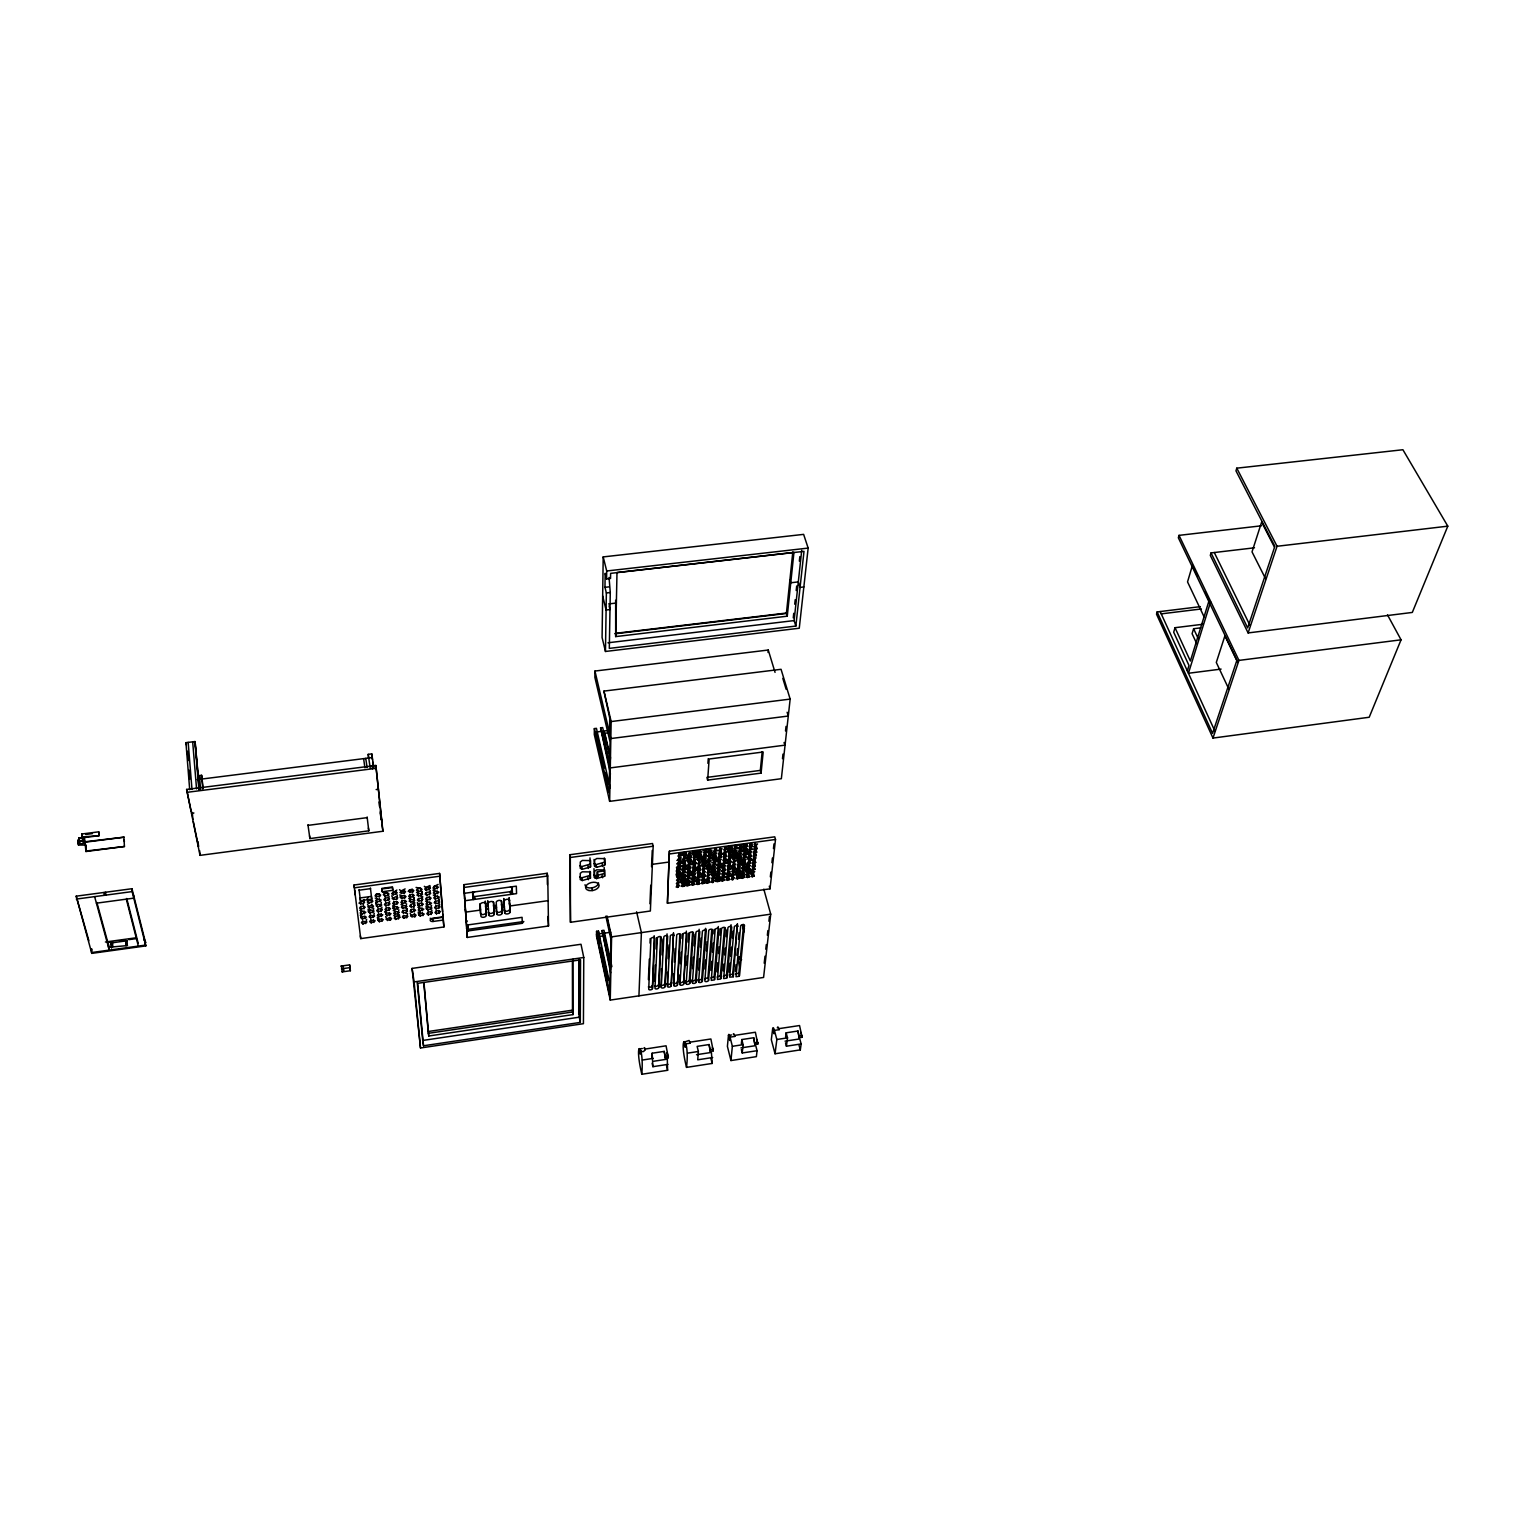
<?xml version="1.0" encoding="UTF-8"?>
<svg xmlns="http://www.w3.org/2000/svg" width="1524" height="1524" viewBox="0 0 1524 1524"><rect width="100%" height="100%" fill="white"/><g stroke="black" fill="none" stroke-linecap="round" stroke-linejoin="round"><path stroke-width="1.5" d="M578.72 1014.584L578.853 958.863M422.986 1042.226L423.52 1045.769L580.301 1022.414L579.253 1017.194L579.406 959.187M580.301 1022.414L580.53 959.853L417.633 983.323L423.52 1045.769M583.768 957.491L583.425 1023.69L420.491 1047.998L412.09 968.407L581.006 944.27L583.768 957.491L414.109 981.913L420.491 1047.998M590.417 878.186L590.474 871.938L582.301 871.804L580.244 873.347L580.225 879.577L582.263 880.548L590.417 878.186L589.864 871.309M590.512 866.908L590.569 860.603L582.339 860.45L580.282 861.993L580.263 868.318L582.301 869.29L590.512 866.908L589.978 857.879M610.191 787.889L596.436 728.339L594.36 728.605L594.303 734.53L609.657 801.357L781.355 778.707L790.156 699.097L781.05 669.303L603.942 691.096L609.752 718.185L609.486 732.739L604.799 733.215L604.628 743.788L610.343 768.287M775.049 672.37L768.267 650.024L594.951 671.055L594.874 677.361L610.076 742.017L609.143 792.747L594.36 728.605M594.474 877.614L594.551 871.385L596.608 869.842L604.742 869.975L604.647 876.224L596.494 878.586L594.474 877.614L593.96 868.68M594.608 866.356L594.665 860.031L596.741 858.488L604.933 858.641L604.818 864.965L596.627 867.327L594.608 866.356L594.055 859.441M610.21 985.685L598.418 931.088L596.57 931.335L596.494 936.079L610.248 1000.087L763.581 977.456L770.725 914.171L763.81 889.159M597.256 876.967L597.313 871.88L604.037 870.947M610.438 774.154L600.57 727.824L602.647 727.558L605.847 741.293M603.199 556.908L602.094 637.527L605.466 651.472L799.262 628.231L808.158 548.088L803.624 534.372L603.199 556.908L606.704 570.986L606.571 578.929L610.533 578.472L610.61 573.367L804.005 551.364L795.852 626.059L609.314 648.386L610.286 592.512L609.048 577.444M600.399 943.432L598.418 931.088M605.466 651.472L606.361 592.969L604.971 587.331L605.18 573.291L606.571 578.929M610.61 972.845L602.113 930.554L603.961 930.288L611.886 966.673M605.161 743.617L605.276 736.721M604.647 876.224L604.133 867.289M604.818 864.965L604.285 858.031M609.657 801.357L611.162 721.557L603.942 691.096M615.677 636.594L616.991 572.51L793.947 552.374L787.26 616.191L615.677 636.594L615.658 600.246L616.363 603.028L608.609 603.942M610.248 1000.087L611.6 936.86L607.009 915.981M638.937 995.839L641.394 932.612L636.594 911.809M641.794 1074.268C644.462 1042.492 633.279 1037.749 641.794 1074.268L667.588 1070.305L667.15 1052.589L668.331 1057.732L665.321 1058.189L664.235 1051.389L652.158 1053.217L651.948 1057.389M649.948 903.732L650.748 885.196M651.548 866.68L652.234 850.468M653.186 846.22L650.367 911.009L570.471 922.287L569.728 854.754L652.539 843.515L653.186 846.22L570.319 857.479L570.471 922.287M644.957 1049.084L666.064 1045.807L668.331 1057.732M648.405 979.608L649.319 959.072M650.024 943.108L650.215 938.536M652.462 988.485L654.806 938.346A1.981 1.124 -13.4 0 0 652.92 937.47A1.981 1.124 -13.4 0 0 650.938 938.898L648.71 989.057A1.924 1.048 -13.3 0 0 650.538 989.857A1.924 1.048 -13.3 0 0 652.462 988.485L654.196 935.717M654.577 980.961L655.358 964.997M656.12 949.033L656.654 937.622M667.95 1064.362L652.901 1066.686L652.158 1053.217M658.73 987.571L661.264 937.412A1.962 1.124 -13.5 0 0 659.378 936.555A1.962 1.124 -13.5 0 0 657.396 937.984L654.977 988.124A1.905 1.048 -13.4 0 0 656.787 988.924A1.905 1.048 -13.4 0 0 658.73 987.571L660.521 937.069M661.435 968.635L661.226 987.209A1.905 1.048 -13.5 0 0 663.035 988.009A1.905 1.048 -13.5 0 0 664.978 986.657L667.702 936.498A1.962 1.124 -13.7 0 0 665.836 935.622A1.962 1.124 -13.7 0 0 663.835 937.05L661.226 987.209M662.159 954.957L662.978 938.974M669.379 851.211L667.417 903.256L770.02 888.835L775.506 839.476L774.744 836.828L669.379 851.211L667.417 903.256M664.978 986.657L667.074 933.869M671.227 985.742L673.494 932.955L671.227 985.742A1.905 1.048 -13.6 0 1 669.284 987.095A1.905 1.048 -13.6 0 1 667.474 986.295L667.493 972.274M668.255 958.596L669.017 944.899M667.474 986.295L670.274 936.136A1.962 1.124 -13.8 0 1 672.274 934.707A1.962 1.124 -13.8 0 1 674.141 935.584M665.321 1058.189L664.235 1051.389M676.732 876.833L678.561 874.757L680.256 875.138L680.18 876.357L676.732 876.833L676.084 874.185L679.514 873.709L680.18 876.357M676.942 873.423L678.771 871.328L680.466 871.709L680.39 872.947L676.942 873.423L676.275 870.756M677.132 869.994L678.961 867.899L680.657 868.28L680.599 869.499L677.132 869.994L676.466 867.327M673.722 985.361L676.713 935.203A1.962 1.124 -13.9 0 1 678.694 933.793A1.962 1.124 -13.9 0 1 680.561 934.65L677.456 984.809A1.905 1.048 -13.7 0 1 675.532 986.18A1.905 1.048 -13.7 0 1 673.722 985.361L673.646 973.646M674.313 962.235L675.132 948.557M679.99 879.767L678.371 878.186L676.542 880.243L679.99 879.767L679.323 877.119L677.57 877.957L678.218 880.624M680.79 866.051L679.171 864.432L677.323 866.546L680.79 866.051L680.123 863.403L676.675 863.879M680.999 862.603L679.38 860.965L677.532 863.079L680.999 862.603L680.333 859.936L676.866 860.412M681.418 855.631L679.78 853.992L677.932 856.107L681.418 855.631L680.752 852.964L678.961 853.821L679.628 856.507M681.361 882.948L683.19 880.891L684.867 881.253L684.79 882.472L681.361 882.948L680.714 880.301L684.143 879.824L684.79 882.472M681.571 879.558L683.4 877.481L685.076 877.862L685 879.081L681.571 879.558L680.904 876.891L682.6 877.272L683.247 879.919M681.78 876.148L683.609 874.071L685.305 874.433L685.228 875.671L681.78 876.148L681.114 873.481M682.6 862.374L684.466 860.279L686.162 860.66L684.314 862.755L682.6 862.374L681.933 859.707M683.038 855.421L684.886 853.288L686.581 853.688L684.733 855.802L683.038 855.421L682.352 852.735L685.838 852.278L686.505 854.945M677.456 984.809L679.78 934.307M684.581 885.844L682.981 884.282L681.171 886.339L684.581 885.844L683.933 883.196L682.181 884.053L682.828 886.701M685.438 872.242L683.819 870.642L681.99 872.719L685.438 872.242L684.771 869.594L681.323 870.071M685.648 868.813L684.028 867.194L682.2 869.29L685.648 868.813L684.981 866.146L681.533 866.623M685.857 865.365L684.238 863.746L682.39 865.842L685.857 865.365L685.19 862.698M686.295 858.431L684.676 856.793L682.809 858.907L686.295 858.431L685.629 855.764L683.857 856.621L684.524 859.288M679.952 984.447L683.133 934.288A1.962 1.105 -14 0 1 685.133 932.859A1.962 1.105 -14 0 1 686.981 933.736L683.704 983.894A1.905 1.048 -13.8 0 1 681.761 985.247A1.905 1.048 -13.8 0 1 679.952 984.447L679.761 975.017M680.485 963.606L681.19 952.195M682.066 938.498L682.352 933.945M686.162 885.635L687.991 883.577L689.667 883.939L689.591 885.158L686.162 885.635L685.514 882.987L687.172 883.348L687.838 885.996M686.391 882.244L688.219 880.186L689.896 880.548L689.801 881.767L686.391 882.244L685.724 879.596M687.248 868.585L689.096 866.489L690.772 866.87L690.696 868.108L687.248 868.585L686.581 865.937M687.686 861.689L689.534 859.574L691.229 859.955L689.381 862.07L687.686 861.689L687.019 859.022L690.467 858.545L691.153 861.212M687.896 858.202L689.762 856.088L691.458 856.469L689.591 858.583L687.896 858.202L687.229 855.536L688.924 855.936L689.591 858.583M683.704 983.894L686.333 931.107M690.029 878.376L688.429 876.776L686.6 878.853L690.029 878.376L689.362 875.728L685.933 876.205M690.258 874.966L688.658 873.366L686.81 875.443L690.258 874.966L689.591 872.319L686.143 872.795M690.467 871.557L688.867 869.937L687.019 872.033L690.467 871.557L689.801 868.89M690.924 864.66L689.305 863.041L687.457 865.137L690.924 864.66L690.258 862.013L688.486 862.87L689.153 865.518M691.839 874.757L693.687 872.661L695.363 873.042L695.287 874.281L691.839 874.757L691.172 872.09M692.525 864.451L694.373 862.336L696.068 862.736L694.22 864.832L692.525 864.451L691.858 861.784L693.534 862.165L694.22 864.832M693.21 854.012L695.077 851.897L696.773 852.297L694.906 854.412L693.21 854.012L692.525 851.344L696.011 850.887L696.697 853.535M686.619 964.978L687.229 955.834M688.143 942.156L688.753 933.031M686.2 983.532L689.553 933.374A1.962 1.105 -14.1 0 1 691.553 931.945A1.962 1.105 -14.1 0 1 693.401 932.821L689.934 982.98A1.905 1.048 -13.9 0 1 687.991 984.333A1.905 1.048 -13.9 0 1 686.2 983.532L685.571 980.942A1.905 1.048 -13.9 0 0 687.362 981.742A1.905 1.048 -13.9 0 0 689.305 980.389L692.582 932.478M694.582 884.453L693.001 882.872L691.172 884.93L694.582 884.453L693.915 881.805L690.505 882.282M694.811 881.082L693.229 879.481L691.401 881.558L694.811 881.082L694.144 878.434M690.734 878.91L692.391 879.272L695.135 876.452L693.458 876.09L691.61 878.167L693.287 878.529L692.62 875.881L690.943 875.5M695.516 870.852L693.915 869.252L692.067 871.328L695.516 870.852L694.83 868.204L693.077 869.042L693.744 871.709M695.744 867.423L694.144 865.803L692.296 867.899L695.744 867.423L695.077 864.756L693.306 865.613L693.972 868.28M696.449 857.04L694.849 855.402L692.982 857.517L696.449 857.04L695.763 854.373L692.296 854.85M696.411 880.853L698.24 878.796L699.916 879.158L699.821 880.377L696.411 880.853L695.725 878.205M697.116 870.623L696.43 867.975L698.106 868.356L698.792 871.004L697.116 870.623L698.964 868.547L700.64 868.928L697.878 871.766L698.544 874.433L700.297 873.576L698.716 871.976L696.963 872.833L698.544 874.433M697.821 860.279L699.687 858.183L701.364 858.564L699.497 860.679L697.821 860.279L697.135 857.631L700.602 857.155L701.288 859.803M698.049 856.812L699.916 854.697L701.611 855.078L699.745 857.193L698.049 856.812L697.382 854.145L699.059 854.545L699.745 857.193M698.297 853.326L700.164 851.192L701.859 851.592L699.992 853.707L698.297 853.326L697.611 850.659M692.582 968.616L693.382 957.205M694.182 945.794L694.982 934.383M692.41 982.618L695.954 932.459A1.962 1.105 -14.2 0 1 697.973 931.031A1.962 1.105 -14.2 0 1 699.802 931.907L696.144 982.066A1.905 1.048 -14 0 1 694.201 983.418A1.905 1.048 -14 0 1 692.41 982.618L691.782 980.027A1.905 1.048 -14 0 0 693.572 980.827A1.905 1.048 -14 0 0 695.516 979.475L699.154 929.278M686.524 1067.391C690.296 1035.768 677.342 1030.472 686.524 1067.391L712.146 1063.447L711.422 1052.417L696.506 1054.703M699.592 883.768L698.011 882.186L696.163 884.244L699.592 883.768L698.906 881.12M700.068 876.986L698.487 875.386L696.639 877.462L700.068 876.986L699.383 874.338L697.63 875.176L698.316 877.824M707.917 763.333L708.26 758.628M707.65 780.117L709.155 759.009L763.181 751.999L761.086 773.106L707.65 780.117L706.926 777.392L760.324 770.401L762.171 751.656M643.909 1048.264C645.223 1045.083 645.966 1054.608 640.347 1050.76L640.213 1054.113L639.089 1048.988L642.29 1048.512M701.65 876.757L703.497 874.7L705.174 875.062L705.079 876.281L701.65 876.757L700.964 874.109L704.393 873.633L705.079 876.281M702.393 866.508L704.24 864.413L705.822 866.032L702.393 866.508L701.707 863.841L703.383 864.222L706.183 861.327L702.716 861.803L704.317 863.441L703.631 860.774L701.954 860.393L702.64 863.06M702.888 859.593L704.755 857.479L706.431 857.879L704.564 859.974L702.888 859.593L702.202 856.926M704.583 883.063L703.002 881.482L701.173 883.539L704.583 883.063L703.898 880.415L702.145 881.272L702.831 883.901M704.831 879.691L703.25 878.091L701.402 880.167L704.831 879.691L704.145 877.043L702.393 877.881L703.078 880.529M706.603 855.631L705.002 853.992L703.136 856.107L706.603 855.631L705.898 852.983L704.126 853.84L704.812 856.507M706.85 852.145L705.25 850.506L703.383 852.621L706.85 852.145L706.164 849.497L702.697 849.973M698.678 969.988L699.516 958.577M700.354 947.166L701.04 938.041M698.64 981.704L702.374 931.526A1.962 1.105 -14.3 0 1 704.374 930.116A1.962 1.105 -14.3 0 1 706.203 930.993L702.374 981.151A1.905 1.048 -14.1 0 1 700.411 982.504A1.905 1.048 -14.1 0 1 698.64 981.704C695.668 977.208 700.697 981.818 701.726 978.56L705.536 928.364L706.203 930.993M706.164 882.853L707.993 880.796L709.651 881.158L709.574 882.377L706.164 882.853L705.479 880.205L708.889 879.729L709.574 882.377M707.174 869.232L709.022 867.156L710.698 867.537L708.831 869.613L707.174 869.232L706.488 866.584L709.917 866.108L710.603 868.756M707.422 865.803L709.289 863.708L710.965 864.089L709.098 866.184L707.422 865.803L706.736 863.156M707.688 862.355L709.536 860.26L711.232 860.641L709.365 862.736L707.688 862.355L706.984 859.707M708.45 851.935L710.336 849.821L712.013 850.202L710.146 852.316L708.45 851.935L707.765 849.268M710.336 872.185L708.774 870.585L706.907 872.661L710.336 872.185L709.651 869.537L707.898 870.394L708.584 873.042M711.403 858.412L709.803 856.793L707.936 858.888L711.403 858.412L710.698 855.764L707.25 856.24M711.651 854.945L710.07 853.307L708.203 855.421L711.651 854.945L710.965 852.297L707.498 852.754M711.67 875.367L713.518 873.309L715.175 873.671L715.08 874.89L711.67 875.367L710.984 872.738L714.394 872.261L715.08 874.89M711.937 871.957L713.784 869.88L715.461 870.261L713.594 872.338L711.937 871.957L711.251 869.328L712.908 869.69L713.594 872.338M712.184 868.547L714.051 866.451L715.728 866.832L713.861 868.928L712.184 868.547L711.498 865.899M712.984 858.202L714.87 856.088L716.547 856.488L714.661 858.583L712.984 858.202L712.299 855.555L713.975 855.936L714.661 858.583M713.251 854.716L715.137 852.621L716.813 853.002L714.947 855.116L713.251 854.716L712.565 852.068M690.162 1043.197L689.096 1040.473L683.933 1042.187L685.133 1047.274L685.362 1043.921L690.162 1043.197L689.915 1042.187L710.889 1038.987L713.232 1050.874L710.241 1051.331L709.136 1044.55L697.135 1046.378L698.373 1051.484L697.725 1059.809L712.661 1057.504M704.907 969.073L705.631 959.949M706.336 950.824L707.041 941.699M714.813 878.3L713.251 876.7L711.403 878.777L714.813 878.3L714.127 875.652L712.375 876.491L713.061 879.138M715.899 864.641L714.318 863.022L712.451 865.118L715.899 864.641L715.213 861.993M711.765 862.451L713.442 862.832L716.261 859.955L712.813 860.412L714.394 862.051L713.708 859.384L712.032 859.003M717.004 850.754L715.404 849.116L713.537 851.23L717.004 850.754L716.299 848.106L714.508 848.963L715.213 851.63M704.698 978.884L707.936 977.646L711.746 929.735M716.128 881.463L717.975 879.405L719.538 880.986L716.128 881.463L715.442 878.815L717.099 879.196L719.899 876.376L718.242 876.014L716.394 878.072L718.052 878.453L717.366 875.805L715.708 875.443L716.394 878.072M716.661 874.681L718.528 872.604L720.185 872.985L720.09 874.204L716.661 874.681L715.975 872.033M717.766 860.965L719.633 858.869L721.309 859.25L719.442 861.346L717.766 860.965L717.061 858.317M708.584 980.237L712.603 930.078A1.962 1.105 -14.4 0 0 710.775 929.202A1.962 1.105 -14.4 0 0 708.755 930.612L704.85 980.789A1.905 1.048 -14.2 0 0 706.622 981.589A1.905 1.048 -14.2 0 0 708.584 980.237L707.936 977.646M710.965 970.445L711.708 961.32M712.451 952.195L713.194 943.051M713.937 933.926L714.299 929.373M720.642 867.385L719.08 865.765L717.213 867.842L720.642 867.385L719.957 864.737L716.528 865.194M720.928 863.937L719.366 862.317L717.48 864.413L720.928 863.937L720.223 861.289M721.5 857.04L719.919 855.402L718.033 857.498L721.5 857.04L720.795 854.373L719.023 855.231L719.709 857.898M721.785 853.554L720.204 851.916L718.318 854.031L721.785 853.554L721.081 850.906L719.29 851.764L719.995 854.412M721.1 880.758L722.967 878.7L724.605 879.081L724.51 880.281L721.1 880.758L720.414 878.129M722.224 867.156L724.091 865.08L725.767 865.461L723.9 867.537L722.224 867.156L721.538 864.508M710.889 977.97L714.127 976.751L718.318 926.535M709.136 1044.55L710.241 1051.331M714.775 979.322L718.985 929.145A1.962 1.105 -14.5 0 0 717.175 928.287A1.962 1.105 -14.5 0 0 715.156 929.697L711.27 980.37L714.489 979.894L714.127 976.751M724.795 876.91L723.233 875.309L721.385 877.386L724.795 876.91L724.091 874.262L722.338 875.119L723.043 877.748M725.081 873.519L723.519 871.918L721.671 873.995L725.081 873.519L724.376 870.871L720.966 871.347M725.367 870.109L723.805 868.509L721.957 870.585L725.367 870.109L724.662 867.461M725.957 863.251L724.395 861.632L722.509 863.727L725.957 863.251L725.253 860.603L723.481 861.46L724.186 864.108M726.243 859.803L724.681 858.183L722.795 860.279L726.243 859.803L725.538 857.155L723.767 858.012L724.471 860.66M726.529 856.336L724.967 854.716L723.081 856.812L726.529 856.336L725.824 853.688M727.119 849.382L725.557 847.725L723.671 849.859L727.119 849.382L726.415 846.715L724.643 847.592L725.348 850.24M717.004 971.817L717.766 962.692M718.547 953.567L719.118 946.709M720.09 935.298L720.681 928.459M727.539 863.022L729.405 860.946L731.082 861.327L729.196 863.403L727.539 863.022L726.834 860.374L730.263 859.917L730.968 862.546M728.434 852.64L730.32 850.525L731.996 850.925L730.091 853.04L728.434 852.64L727.71 849.992L731.158 849.516L731.882 852.164M728.72 849.154L730.625 847.039L732.301 847.42L730.396 849.554L728.72 849.154L728.015 846.506L729.691 846.887L730.396 849.554M717.08 977.055L720.319 975.836L724.491 927.906M729.482 879.596L727.939 878.014L726.072 880.072L729.482 879.596L728.777 876.967L725.386 877.443M729.767 876.205L728.224 874.624L726.377 876.681L729.767 876.205L729.082 873.576M730.377 869.404L728.815 867.804L726.948 869.88L730.377 869.404L729.672 866.775L727.901 867.613L728.605 870.261M730.663 865.994L729.12 864.375L727.253 866.47L730.663 865.994L729.958 863.346L728.205 864.203L728.91 866.832M731.577 855.65L730.015 854.012L728.129 856.126L731.577 855.65L730.872 853.002L729.082 853.859L729.806 856.507M720.985 978.408L725.367 928.249A1.962 1.105 -14.6 0 0 723.557 927.373A1.962 1.105 -14.6 0 0 721.538 928.783L717.461 979.456L720.681 978.999L720.319 975.836M723.195 970.902L723.805 964.063M724.624 954.938L725.214 948.08M726.224 936.669L726.834 929.831M731.349 875.995L733.215 873.938L734.854 874.3L733.006 876.357L731.349 875.995L730.644 873.366M731.958 869.194L731.253 866.546L732.892 866.927L733.596 869.575L732.053 867.956L735.482 867.499L732.587 870.337L733.292 872.966L735.063 872.128L733.52 870.528L731.749 871.385L733.292 872.966M732.853 858.888L734.739 856.793L736.416 857.174L734.53 859.269L732.853 858.888L732.149 856.24L735.578 855.764L736.302 858.412M733.158 855.421L735.063 853.326L736.721 853.707L734.835 855.821L733.158 855.421L732.453 852.773L735.902 852.316L736.606 854.945M733.482 851.954L735.368 849.84L737.025 850.221L735.139 852.335L733.482 851.954L732.758 849.306M737.235 847.992L735.673 846.353L733.787 848.468L737.235 847.992L736.511 845.344L733.063 845.82M723.271 976.16L726.51 974.922L731.063 924.725M736.321 875.309L738.188 873.233L739.845 873.614L737.978 875.671L736.321 875.309L735.616 872.661L739.026 872.204L739.731 874.833M736.644 871.899L738.511 869.842L740.15 870.204L738.283 872.28L736.644 871.899L735.921 869.271L737.578 869.652L738.283 872.28M737.578 861.651L739.464 859.555L741.102 859.936L739.235 862.032L737.578 861.651L736.854 859.003L740.283 858.526L740.988 861.174M737.883 858.202L739.769 856.107L741.426 856.488L739.54 858.583L737.883 858.202L737.178 855.555L738.835 855.936L739.54 858.583M738.207 854.735L740.092 852.621L741.75 853.021L739.864 855.116L738.207 854.735L737.483 852.087M727.177 977.494L731.749 927.335A1.962 1.105 -14.7 0 0 729.939 926.459A1.962 1.105 -14.7 0 0 727.92 927.868L723.652 978.56L726.872 978.084L726.51 974.922M729.196 972.274L730.034 963.149M730.663 956.31L731.501 947.166M732.339 938.041L732.968 931.202M739.407 878.205L737.883 876.624L736.016 878.681L739.407 878.205L738.702 875.576L736.949 876.414L737.654 879.062M740.683 864.603L739.14 863.003L737.254 865.08L740.683 864.603L739.959 861.974L738.207 862.813L738.911 865.461M741.959 850.792L740.416 849.154L738.511 851.268L741.959 850.792L741.236 848.144L737.807 848.62M742.283 847.306L740.74 845.649L738.835 847.763L742.283 847.306L741.559 844.658L738.111 845.115M740.988 877.995L742.855 875.938L744.493 876.3L742.626 878.357L740.988 877.995L740.264 875.367L741.902 875.728L742.626 878.357M741.293 874.605L743.179 872.547L744.817 872.928L742.931 874.986L741.293 874.605L740.588 871.976M742.264 864.394L744.15 862.298L745.788 862.679L743.903 864.756L742.264 864.394L741.54 861.746L743.198 862.127L743.903 864.756M742.588 860.946L744.474 858.869L746.131 859.25L744.226 861.327L742.588 860.946L741.864 858.317M743.56 850.563L745.446 848.449L747.122 848.849L745.217 850.963L743.56 850.563L742.836 847.916L744.493 848.316L745.217 850.963M743.883 847.077L745.788 844.963L747.446 845.363L745.541 847.477L743.883 847.077L743.16 844.429M729.177 975.055L732.682 974.007L737.426 923.811L733.273 976.884L729.634 977.132L734.301 926.954A1.962 1.105 -14.8 0 1 736.302 925.544A1.962 1.105 -14.8 0 1 738.111 926.421M735.387 971.379L736.035 964.521M736.911 955.396L737.559 948.557M738.435 939.413L739.102 932.574M745.026 870.737L743.502 869.156L741.617 871.214L745.026 870.737L744.303 868.108L740.912 868.585M745.35 867.327L743.826 865.727L741.94 867.804L745.35 867.327L744.626 864.699L741.216 865.175M746.341 857.04L744.798 855.402L742.912 857.498L746.341 857.04L745.617 854.393L742.188 854.869M746.665 853.573L745.122 851.935L743.236 854.05L746.665 853.573L745.941 850.925L742.512 851.402M746.589 870.528L748.474 868.451L750.113 868.832L748.246 870.89L746.589 870.528L745.884 867.899L747.522 868.261L748.246 870.89M746.931 867.118L748.817 865.041L750.456 865.422L748.57 867.499L746.931 867.118L746.208 864.489M748.246 853.345L750.151 851.249L751.808 851.63L749.903 853.745L748.246 853.345L747.522 850.716M768.039 652.443L768.267 650.024M735.349 974.16L738.854 973.112L743.56 925.182M740.95 1047.902L755.752 1045.635L757.066 1050.703L756.38 1056.646L730.948 1060.552L732.358 1046.302L730.053 1037.139A6.134 0.953 81.5 0 0 728.453 1035.425L731.615 1034.948M739.54 975.684L744.474 925.506A1.962 1.105 -15 0 0 742.683 924.63A1.962 1.105 -15 0 0 740.664 926.059L736.016 976.732L739.235 976.255L738.854 973.112M749.332 876.833L747.808 875.252L745.941 877.31L749.332 876.833L748.608 874.204M745.236 874.681L746.855 875.043L749.789 872.223L746.379 872.7L747.903 874.3L747.198 871.652L745.56 871.29M750.665 863.232L749.141 861.612L747.255 863.689L750.665 863.232L749.941 860.584M748.894 864.07L748.189 861.441L751.122 858.545L747.712 859.022L749.236 860.641L748.513 858.012L746.874 857.631M751.351 856.336L749.808 854.716L747.922 856.812L751.351 856.336L750.627 853.707M752.037 849.401L750.494 847.763L748.589 849.878L752.037 849.401L751.294 846.753L749.522 847.63L750.246 850.259M752.38 845.915L750.837 844.277L748.932 846.392L752.38 845.915L751.637 843.267L749.865 844.144L750.589 846.773M751.237 873.233L753.104 871.176L754.742 871.538L752.875 873.595L751.237 873.233L750.513 870.604M754.285 876.148L752.78 874.566L750.894 876.605L754.285 876.148L753.561 873.519M754.971 869.366L753.447 867.766L751.561 869.842L754.971 869.366L754.247 866.737L752.494 867.575L753.199 870.204M755.313 865.956L753.789 864.356L751.904 866.432L755.313 865.956L754.59 863.327L752.818 864.165L753.542 866.794M755.656 862.527L754.132 860.927L752.246 863.003L755.656 862.527L754.932 859.898L751.523 860.374M756.361 855.65L754.837 854.031L752.932 856.126L756.361 855.65L755.618 853.021L753.847 853.859L754.59 856.507M756.704 852.183L755.18 850.563L753.275 852.659L756.704 852.183L755.98 849.554L754.189 850.411L754.932 853.04M757.066 848.716L755.523 847.077L753.618 849.192L757.066 848.716L756.323 846.068M741.369 1043.73L741.807 1039.559L753.713 1037.749L754.856 1044.511L757.828 1044.054L755.371 1032.243L734.549 1035.406L734.816 1036.415L730.053 1037.139L729.729 1040.492L728.453 1035.425L727.405 1046.378L730.948 1060.552M787.26 616.191L786.403 613.467L792.804 551.955M757.066 1050.703L742.226 1052.97L743.102 1044.664L741.807 1039.559M793.261 617.868L793.737 613.315M794.728 604.209L795.223 599.656M796.195 590.531L796.69 585.978M799.357 561.137L799.833 556.622M795.852 626.059L794.118 620.592L801.719 550.354M782.479 758.704L782.974 754.113M785.508 730.987L786.022 726.415M770.344 876.814L770.858 872.109M771.906 862.717L772.42 858.012M773.449 848.601L773.982 843.896M753.713 1037.749L754.856 1044.511M764.21 963.206L764.991 956.215M765.772 949.223L766.305 944.556M767.353 935.241L767.867 930.573M768.915 921.239L769.449 916.591M775.049 1053.77L776.84 1039.501L774.421 1030.395A6.115 1.067 81.3 0 0 772.668 1028.719L771.315 1039.692L775.049 1053.77L800.31 1049.884L801.148 1043.94L799.776 1038.911L785.07 1041.159M785.603 1036.987L786.155 1032.815L797.985 1031.005L799.128 1037.73L802.1 1037.292L799.548 1025.538L778.878 1028.662L779.145 1029.672L774.421 1030.395L774.002 1033.748L772.668 1028.719M801.148 1043.94L786.422 1046.207L787.527 1037.863L786.155 1032.815M797.985 1031.005L799.128 1037.73M1200.321 606.647L1157.135 611.924L1156.506 614.172L1212.99 738.073L1369.2 717.252L1401.051 639.813L1387.507 614.896M1261.415 525.799L1179.024 535.362L1178.338 537.762L1236.917 660.235L1212.571 733.349L1157.135 611.924M1203.312 624.211L1175.023 627.697L1173.69 632.193L1188.987 665.493L1187.329 670.846M1211.047 552.907L1210.304 555.384L1248.118 632.936L1412.31 612.438L1447.8 526.161L1402.899 449.732L1236.783 468.173L1235.964 470.84L1274.845 546.354L1247.68 627.926L1211.047 552.907L1254.5 547.802M1200.683 627.85L1193.616 628.726L1192.092 633.679L1196.721 643.623M1210.628 601.809L1188.434 673.265L1221.105 669.093M1212.99 738.073L1238.936 660.406L1179.024 535.362M1248.118 632.936L1277.055 546.278L1236.783 468.173M364.636 902.341L363.036 901.103L358.978 903.122L363.398 903.999L364.236 899.56L363.398 903.999M360.826 906.437L359.588 908.075L361.169 909.314L365.227 907.294L363.645 906.056L360.807 906.532L361.169 909.314M366.903 899.198L368.141 897.56M368.522 900.341L367.284 901.979L368.865 903.237L372.923 901.217L371.361 899.96L368.484 900.455L368.865 903.237M361.436 911.371L360.197 913.009L361.779 914.229L365.817 912.228L359.816 910.228M360.807 917.905L362.026 916.286L366.408 917.124L362.388 919.124L360.426 915.124L362.388 919.124M376.828 899.198L375.59 900.855L377.171 902.094L381.229 900.074L375.19 898.074M379.419 896.741L380.676 895.102L379.095 893.826L376.276 894.207L375.018 895.864L379.419 896.741L379.019 893.959L376.199 894.34L376.599 897.122M368.465 911.866L368.084 909.085L374.066 911.085L370.027 913.105L368.465 911.866L369.703 910.228M372.256 907.79L373.494 906.17L371.932 904.913L367.875 906.932L372.256 907.79L371.875 905.008M362.636 921.163L361.417 922.763L362.979 923.982L366.998 921.982L362.598 921.22L362.979 923.982M373.685 908.304L372.828 912.705M376.161 905.789L377.4 904.17L381.762 905.027L377.723 907.047L375.761 903.027L377.723 907.047M366.617 919.22L365.76 923.601M370.275 915.143L369.037 916.762L370.618 917.981L374.637 915.981L370.218 915.219L370.618 917.981M381.381 902.246L380.524 906.666M385.134 898.074L383.877 899.712L385.439 900.97L389.496 898.931L387.953 897.674L385.039 898.188L385.439 900.97M374.256 913.219L373.399 917.6M387.725 895.598L388.982 893.959L387.42 892.702L384.581 893.083L383.343 894.721L384.905 895.998L387.725 895.598L387.325 892.835L382.943 891.94M377.952 909.104L376.714 910.723L378.276 911.962L382.314 909.942L380.752 908.704L377.895 909.18L378.276 911.962M370.846 920.02L369.627 921.62L371.189 922.839L375.19 920.858L370.808 920.077L371.189 922.839M389.096 896.169L388.258 900.57M381.914 907.18L381.076 911.581M385.667 903.027L384.429 904.665L385.972 905.904L390.03 903.884L388.468 902.646L385.572 903.141L385.972 905.904M378.504 914L377.266 915.619L378.828 916.838L382.848 914.838L378.447 914.076L378.828 916.838M393.192 894.855L392.792 892.073L395.726 891.559L397.269 892.816L393.192 894.855L391.63 893.597L396.85 890.054M389.63 901.122L388.772 905.523M386.201 907.961L384.962 909.58L386.505 910.819L390.544 908.818L389.001 907.58L386.105 908.056L386.505 910.819M377.838 920.496L379.057 918.877L383.4 919.715L379.381 921.715L377.438 917.715L379.381 921.715M397.364 895.026L396.526 899.446L392.163 898.569L396.221 896.55L397.783 897.807L396.526 899.446M393.935 901.884L392.678 903.522L394.221 904.78L398.278 902.76L396.735 901.503L393.821 901.998L394.221 904.78M385.496 914.476L386.734 912.857L391.058 913.714L387.039 915.714L385.096 911.714L387.039 915.714M399.517 889.692L401.06 890.949L405.136 888.911M401.974 898.684L401.555 895.922L404.489 895.407L406.032 896.664L401.974 898.684L400.431 897.446L401.688 895.807M404.298 893.331L405.555 891.692L404.012 890.416L399.936 892.454L404.298 893.331L403.879 890.568M393.192 908.456L392.773 905.675L398.774 907.675L394.735 909.695L393.192 908.456L394.43 906.818M402.184 900.76L400.926 902.399L402.45 903.637L406.508 901.617L404.984 900.379L402.05 900.875L402.45 903.637M394.945 911.733L393.706 913.352L395.23 914.571L399.269 912.571L393.287 910.59M390.354 920.191L391.592 918.572L390.049 917.353L386.029 919.353L390.354 920.191L389.934 917.429M409.956 894.664L408.68 896.303L410.223 897.56L414.28 895.541L412.756 894.283L409.804 894.798L410.223 897.56M398.85 909.809L398.012 914.19M412.566 892.207L413.823 890.549L412.299 889.292L408.203 891.33L412.566 892.207L412.128 889.425L409.327 889.826L409.746 892.588M402.66 905.694L401.403 907.313L402.946 908.552L406.984 906.551L401.002 904.551M395.44 916.61L394.202 918.21L395.745 919.429L399.764 917.448L399.345 914.686L395.345 916.667L393.802 915.448M406.565 903.789L405.727 908.171M410.413 899.617L409.156 901.256L413.48 902.113L414.318 897.731L413.48 902.113M403.155 910.59L401.898 912.209L406.203 913.047L407.041 908.685L406.203 913.047M418.205 893.54L416.928 895.179L421.253 896.036L422.091 891.635L421.253 896.036M420.815 891.064L422.091 889.425L420.567 888.168L417.747 888.549L416.49 890.187L418.014 891.464L420.815 891.064L420.376 888.302L416.052 887.425M410.87 904.551L409.613 906.189L413.937 907.028L414.757 902.646L410.718 904.665L411.137 907.428M403.631 915.467L402.374 917.086L403.898 918.305L407.918 916.305L403.498 915.543L403.898 918.305M418.643 898.493L417.366 900.132L421.691 900.989L422.529 896.607L421.691 900.989M407.518 913.562L406.679 917.924M411.347 909.466L410.089 911.085L411.613 912.304L415.633 910.304L414.109 909.085L411.175 909.542L411.613 912.304M424.301 886.301L425.825 887.559L429.901 885.539L430.34 888.302L426.263 890.321L424.739 889.063L426.015 887.425L430.34 888.302M426.434 892.397L425.158 894.055L426.682 895.293L430.759 893.274L429.235 892.016L426.244 892.531L426.682 895.293M419.329 906.285L418.91 903.522L421.862 903.046L423.386 904.284L419.329 906.285L417.824 905.046L419.081 903.427M430.301 890.511L429.482 894.912M426.853 897.369L425.596 898.989L427.101 900.246L431.159 898.227L429.654 896.988L426.663 897.484L427.101 900.246M419.519 908.323L418.262 909.942L419.767 911.181L423.805 909.18L417.824 907.199M434.511 889.197L432.987 887.94L434.283 886.282L438.588 887.178L434.511 889.197L434.054 886.435L438.131 884.415M414.833 916.781L416.09 915.181L414.566 913.962L410.547 915.943L414.833 916.781L414.414 914.038M434.664 891.273L433.387 892.912L434.892 894.169L438.969 892.15L432.949 890.149M427.272 902.303L426.015 903.923L427.52 905.161L431.559 903.161L425.577 901.16M418.7 914.819L418.262 912.057L424.224 914.057L420.205 916.038L418.7 914.819L419.957 913.219M435.064 896.245L433.788 897.865L435.293 899.122L439.35 897.103L433.349 895.121M426.415 908.818L425.996 906.056L431.959 908.056L427.939 910.057L426.415 908.818L427.692 907.199M431.521 905.294L430.701 909.657M435.464 901.179L434.188 902.799L438.455 903.656L439.293 899.274L438.455 903.656M428.111 912.076L426.834 913.695L428.339 914.914L432.359 912.914L430.873 911.695L427.901 912.152L428.339 914.914M431.921 910.171L431.102 914.533M435.845 906.075L434.588 907.694L436.074 908.914L440.112 906.932L438.626 905.694L435.635 906.17L436.074 908.914M439.674 904.17L438.836 908.533M436.245 910.952L434.969 912.552L436.474 913.79L440.493 911.79L439.007 910.571L436.016 911.028L436.474 913.79M467.639 925.182L468.287 930.897L522.275 923.315L523.799 921.525L467.906 929.373L466.477 928.364M466.096 922.382L467.373 920.991M472.935 893.178L474.612 891.902M579.672 865.613L581.73 866.584L589.921 864.203M594.017 863.651L596.036 864.622L604.228 862.26M579.653 876.872L581.673 877.843L589.826 875.481M593.884 874.909L595.903 875.881L604.037 873.519M679.437 859.993L681.285 857.879L679.571 857.479L677.723 859.593L679.437 859.993L678.771 857.326M689.82 855.097L691.686 852.983L689.991 852.602L688.124 854.716L689.82 855.097L689.153 852.43M694.449 861.365L696.297 859.269L694.601 858.869L692.753 860.984L694.449 861.365L693.763 858.698M720.281 850.925L722.166 848.811L720.49 848.43L718.604 850.544L720.281 850.925L719.576 848.277M703.631 860.774L705.402 859.917L706.088 862.584M699.268 864.127L701.116 862.032L699.44 861.651L697.573 863.746L699.268 864.127L698.583 861.479M725.043 853.726L726.929 851.611L725.253 851.23L723.367 853.345L725.043 853.726L724.338 851.078M713.708 859.384L715.48 858.526L716.166 861.193M699.021 867.575L700.888 865.48L699.192 865.099L697.344 867.194L699.021 867.575L698.354 864.927M698.106 868.356L699.878 867.499L700.545 870.147M703.821 870.318L705.669 868.223L703.993 867.842L702.145 869.937L703.821 870.318L703.136 867.651M755.618 846.087L757.542 843.972L754.094 844.448L755.618 846.087L754.894 843.439M678.028 884.015L679.856 881.958L678.161 881.577L676.351 883.653L678.028 884.015L677.38 881.367M729.501 859.955L731.387 857.86L729.71 857.479L727.824 859.574L729.501 859.955L728.796 857.307M703.574 873.728L705.422 871.652L703.745 871.271L701.897 873.347L703.574 873.728L702.888 871.08M677.837 887.387L679.647 885.33L677.97 884.968L676.142 887.025L677.837 887.387L677.17 884.739M716.242 868.623L719.671 868.147M734.225 862.717L736.092 860.622L734.435 860.241L732.549 862.336L734.225 862.717L733.501 860.069M708.317 876.433L710.184 874.376L708.508 873.995L706.66 876.071L708.317 876.433L707.65 873.804M718.604 871.652L720.471 869.575L718.795 869.194L716.947 871.271L718.604 871.652L717.918 869.004M748.513 858.012L750.284 857.155L751.008 859.784M733.901 866.146L735.787 864.07L734.13 863.689L732.244 865.765L733.901 866.146L733.196 863.498M732.892 866.927L734.663 866.07L735.368 868.718M708.069 879.843L709.917 877.767L708.26 877.405L706.412 879.462L708.069 879.843L707.384 877.195M754.228 859.955L756.133 857.86L754.475 857.479L752.589 859.574L754.228 859.955L753.504 857.307M728.32 873.671L730.187 871.595L728.529 871.214L726.662 873.29L728.32 873.671L727.615 871.023M738.588 868.871L740.473 866.794L738.816 866.432L736.949 868.509L738.588 868.871L737.883 866.242M712.794 882.529L714.642 880.472L712.984 880.091L711.137 882.148L712.794 882.529L712.108 879.881M747.198 871.652L748.951 870.814L749.656 873.442M732.701 879.748L734.549 877.691L732.911 877.329L731.044 879.386L732.701 879.748L731.996 877.119M642.404 1060.037L653.301 1058.361M665.417 1056.513L668.426 1056.056M687.534 1053.141L698.373 1051.484M710.375 1049.655L713.384 1049.198M732.358 1046.302L743.102 1044.664M755.028 1042.835L758.019 1042.378M776.84 1039.501L787.527 1037.863M799.376 1036.072L802.329 1035.615M653.891 1061.218L666.769 1059.237M428.511 1031.462L573.005 1010.088M572.948 959.244L573.005 1014.603L428.777 1035.996L428.377 1033.329L572.491 1011.993L572.414 961.225M579.253 1017.194L422.72 1040.454L417.252 982.542M341.49 968.826L349.948 967.626L349.606 964.883L341.147 966.083L342.252 968.864A2.934 1.676 -8.2 0 1 343.853 970.236A2.934 1.676 -8.2 0 1 342.157 971.893L341.814 969.15A2.934 1.676 -8.2 0 0 342.843 968.597M598.38 934.002L602.075 933.469M603.923 933.221L610.838 932.231M342.157 971.893L350.368 970.731L350.025 967.988M598.913 936.517L602.609 935.984M611.6 936.86L770.725 914.171M467.335 937.431L548.507 925.982L547.745 875.995L547.211 873.271L463.734 884.682L467.335 937.431L463.734 884.682M465.753 912.114L480.555 910.057L480.079 907.313M488.537 908.933L486.023 909.295L485.546 906.57L488.042 906.208L487.775 900.798L488.823 914.914A2.762 1.6 -10.7 0 0 491.623 916.134A2.762 1.6 -10.7 0 0 494.271 914.152L493.738 902.76A2.762 1.619 -10.6 0 0 490.918 901.503A2.762 1.619 -10.6 0 0 488.271 903.522M548.126 900.665L509.892 905.98L509.378 903.256M443.37 920.039L443.903 926.973L360.731 938.613L354.006 885.025L439.598 873.404L443.141 916.781L432.816 918.229A2.781 1.619 -9.6 0 0 430.206 920.229A2.781 1.619 -9.6 0 0 433.083 921.468L443.37 920.039L442.932 917.296L432.645 918.724A2.781 1.619 -9.6 0 1 430.206 918.248M371.761 899.179L371.38 896.398L360.083 897.941L360.464 900.722L371.761 899.179L370.408 887.959M416.49 892.416L422.529 894.417M464.191 887.444L547.745 875.995M652.272 864.337L668.693 862.089M408.737 898.493L414.738 900.494M105.404 942.003L135.541 937.87M107.956 942.518L112.586 941.87M119.539 940.918L124.168 940.27M128.797 939.641L135.75 938.689M111.119 942.937L111.538 947.757L111.119 942.937L127.083 940.746L125.635 940.937L126.073 945.756L125.844 941.775M111.347 943.756L112.566 942.746L112.776 946.747M96.888 902.494L109.137 947.242L127.521 945.566M144.704 942.346L145.599 945.09L91.535 952.557M144.913 943.166L145.809 945.909L91.783 953.376L76.2 896.169L131.959 888.721L145.637 943.051A7.353 5.677 -14.6 0 0 143.923 939.794M440.055 876.167L354.368 887.825L354.006 885.025M359.188 890.187L370.542 888.644M382.238 891.75L392.83 890.302L392.468 886.93L381.857 888.378L382.238 891.75L381.838 888.968L392.411 887.539L392.83 890.302M670.046 853.897L775.506 839.476M76.314 899.084L132.131 891.597L145.809 945.909M96.412 903.18L133.769 898.15L133.617 895.274M200.006 855.364L382.924 831.247L375.857 765.467L186.614 789.432L200.006 855.364L199.625 850.659M85.839 851.059L124.454 846.487L85.973 851.516L84.506 838.219M307.962 825.379L367.284 817.626M307.943 824.732L309.905 838.581L368.789 830.828L367.132 816.997M191.586 813.302L193.891 812.997M376.142 789.565L378.371 789.28M82.829 840.391L82.715 837.476L78.848 837.971L78.962 840.886L82.829 840.391L81.782 834.009L98.755 831.818L99.136 835.666L83.687 837.667L86.106 847.039L85.592 845.191M85.782 834.466L92.392 833.609M610.286 767.906L785.07 745.141L784.25 742.436L785.031 745.331M81.896 836.943L99.136 835.666M78.848 837.971L82.963 838.41M85.973 851.516L85.706 845.077L78.505 845.039L77.991 843.172L77.876 840.257L79.419 840.067L79.8 843.896L83.649 843.401L83.534 840.486L79.686 840.981M78.962 840.886L83.077 841.324L83.649 843.401M85.458 841.705L123.939 837.19L86.392 842.048M77.991 843.172L79.8 843.896M186.842 792.347L376.295 768.306M1238.936 660.406L1401.051 639.813M611.162 721.557L790.156 699.097M200.596 789.603L199.434 775.564L201.625 775.297L203.168 788.46M368.598 758.019L368.217 754.342L371.78 753.904L373.818 767.639M197.225 779.621L200.158 779.24L199.434 775.564M202.349 778.974L372.18 757.561L371.78 753.904M600.532 731.463L596.398 731.996L604.685 767.963M609.6 730.32L602.59 731.215L603.656 735.787M1161.231 613.867L1201.407 608.952M189.7 789.756L185.947 742.664L194.92 741.559L199.587 788.956M615.334 633.336L786.841 612.991M614.991 633.793L786.403 613.467M607.962 642.785L794.118 620.592M803.853 586.95L800.081 587.388L798.309 581.901L790.766 582.778L789.889 580.034M1277.055 546.278L1447.8 526.161M606.361 592.969L610.286 592.512M606.704 570.986L808.158 548.088M604.971 587.331L608.895 586.873M341.147 966.083L341.89 966.102A2.934 1.676 -8.2 0 1 343.433 967.111M695.496 881.596L697.173 881.958L697.84 884.606M686.352 869.366L688.048 869.747L688.715 872.395M681.742 863.175L683.419 863.556L684.086 866.223M725.672 874.052L727.329 874.414L728.015 877.062M750.17 873.976L751.808 874.357L752.532 876.986M721.252 867.937L722.909 868.318L723.614 870.947M716.794 861.765L718.452 862.146L719.157 864.794M722.376 854.164L724.052 854.545L724.757 857.193M747.198 854.164L748.856 854.564L749.579 857.193M752.894 846.544L754.551 846.925L755.275 849.573M510.464 886.968L512.216 887.768M385.629 916.591L387.572 920.572M367.494 904.151L369.456 908.19M399.764 917.448L398.221 916.229L398.507 919.048M410.127 913.2L412.071 917.162M407.46 911.447L405.936 910.209L403.022 910.685L403.422 913.447M391.744 895.807L393.706 899.827M415.195 905.408L413.671 904.17L413.937 907.028M422.948 899.351L421.443 898.112L418.471 898.608L418.89 901.37M439.731 902.037L438.245 900.779L435.235 901.275L435.693 904.037M1274.407 547.021L1261.624 522.141L1252.023 551.879L1265.587 578.758M1214.285 552.526L1249.985 625.431M1197.369 575.577L1192.454 565.309L1187.539 581.901L1204.074 616.801M1205.255 592.036L1209.18 600.246L1190.377 661.016L1175.023 627.697M1237.659 662.426L1224.915 635.794L1216.304 662.445L1228.801 689M1193.616 628.726L1198.264 638.67M1160.183 611.562L1214.761 730.796M782.803 678.332L786.136 689.267M787.127 712.241L788.27 716.032L610.838 738.549L594.951 671.055M760.324 770.401L761.086 773.106M779.145 1029.672L778.783 1028.49A6.115 1.086 81.3 0 0 777.373 1027.995M76.2 896.169L88.887 940.765M91.44 948.938A7.41 5.677 -15.6 0 0 91.421 949.681L91.65 950.519A7.41 5.677 -15.6 0 1 91.84 948.995M769.296 886.225L770.02 888.835M800.71 1032.243L802.1 1037.292M753.161 860.755L753.885 863.384M749.179 851.097L749.903 853.745M747.332 846.601L746.608 843.953L744.817 844.829L745.541 847.477M746.265 847.458L747.008 850.087M752.151 870.966L752.875 873.595M799.071 1045.369L800.31 1049.884M94.621 896.626L109.271 950.1L109.137 947.242M77.876 840.257L78.505 845.039M749.275 867.423L749.999 870.052M747.846 864.851L748.57 867.499M744.169 851.783L744.893 854.431M743.845 855.25L744.569 857.879M744.95 861.27L745.674 863.918M743.522 858.698L744.226 861.327M739.788 845.515L740.512 848.163M739.464 849.001L740.188 851.649M746.855 875.043L747.579 877.672M740.607 855.078L741.312 857.726M739.14 852.468L739.864 855.116M742.874 865.556L743.579 868.185M742.55 868.947L743.255 871.595M743.655 874.89L744.379 877.519M742.226 872.357L742.931 874.986M734.739 846.201L735.444 848.849M738.511 859.384L739.235 862.032M734.435 849.687L735.139 852.335M81.782 834.009L82.715 837.476M739.331 868.794L740.035 871.442M785.527 1042.835L786.422 1046.207M734.111 853.173L734.835 855.821M731.463 846.03L732.187 848.678M733.806 856.621L734.53 859.269M737.254 873.042L737.978 875.671M734.816 1036.415L734.473 1035.215A6.134 0.972 81.5 0 0 733.33 1034.015M729.386 850.373L730.091 853.04M734.358 869.48L735.063 872.128M732.301 873.728L733.006 876.357M728.491 860.755L729.196 863.403M743.255 924.42L744.436 928.897M742.379 925.106L744.15 931.812M727.024 877.805L727.729 880.434M723.195 864.889L723.9 867.537M722.624 871.709L723.328 874.357M718.737 858.698L719.442 861.346M722.071 878.491L722.757 881.139M715.747 855.078L716.451 857.726M718.185 865.575L718.871 868.223M714.242 852.449L714.947 855.116M719.118 874.966L719.804 877.595M717.633 872.414L718.318 875.062M718.833 878.338L719.538 880.986M713.442 862.832L714.127 865.499M714.661 868.851L715.347 871.499M709.441 849.668L710.146 852.316M717.099 879.196L717.785 881.824M739.788 967.13L738.016 960.33A19.641 3.258 81.7 0 1 741.578 959.72M713.175 866.28L713.861 868.928M709.193 853.154L709.879 855.802M708.927 856.621L709.612 859.288M756.495 1038.968L757.828 1044.054M712.641 873.1L713.327 875.748M708.66 860.088L709.365 862.736M708.412 863.537L709.098 866.184M704.374 850.354L705.079 853.021M708.146 866.966L708.831 869.613M703.878 857.326L704.564 859.974M705.155 863.365L705.822 866.032M732.682 974.007L733.349 976.598M700.849 853.669L701.516 856.336M703.383 864.222L704.069 866.87M699.306 851.04L699.992 853.707M707.136 880.567L707.822 883.215M698.83 858.012L699.497 860.679M702.64 874.49L703.326 877.138M699.63 870.928L700.297 873.576M126.74 898.493L138.189 943.242M126.321 899.16L138.341 946.099M694.22 851.745L694.906 854.412M693.992 855.231L694.677 857.898M695.306 861.308L695.973 863.975M741.369 1049.598L742.226 1052.97M697.401 878.586L698.068 881.234M690.696 855.059L691.382 857.726M694.373 875.024L695.058 877.672M692.848 872.471L693.515 875.119M688.696 859.403L689.381 862.07M692.391 879.272L693.058 881.92M688.257 866.318L688.924 868.966M692.182 882.663L692.848 885.311M684.066 853.135L684.733 855.802M687.819 873.157L688.486 875.824M683.628 860.088L684.314 862.755M687.61 876.567L688.277 879.234M688.924 882.51L689.591 885.158M687.4 879.977L688.048 882.625M683.209 867.004L683.876 869.671M683 870.433L683.666 873.1M684.352 876.414L685 879.081M682.79 873.862L683.457 876.51M678.561 860.793L679.228 863.46M680.599 869.499L679.933 866.851L678.161 867.708L678.828 870.356M678.371 864.26L679.018 866.908M682.39 880.662L683.038 883.31M123.977 839.629L124.435 841.477M677.97 871.137L678.618 873.804M677.761 874.566L678.428 877.214M701.726 978.56L702.374 981.151M609.067 605.809L610 609.562L606.095 610.019L602.666 595.998M712.394 1047.464L713.232 1050.874M695.516 979.475L696.144 982.066M711.041 1058.875L712.146 1063.447M689.305 980.389L689.934 982.98M604.799 733.215L610.533 757.771M604.78 734.606L610.495 759.085M604.666 741.502L610.362 765.962M600.57 727.824L610.172 769.029M605.733 772.458L608.324 783.698M666.54 1065.695L667.588 1070.305M652.139 1063.257L652.901 1066.686M644.957 1049.007L645.185 1050.036M602.171 863.784L602.761 866.489M601.999 875.043L602.59 877.748M596.036 864.622L596.627 867.327M597.313 871.88L598.341 876.529M597.294 873.843L597.846 876.376M606.952 917.753L610.991 936.136L609.733 995.667L596.532 934.269M605.866 916.153L610.914 939.222M595.903 875.881L596.494 878.586M604.418 935.488L609.848 960.482M587.864 865.746L588.454 868.451M602.113 930.554L610.514 969.226M585.026 884.72A6.839 4.039 -12.5 0 0 591.731 887.882L592.322 890.568M587.788 877.005L588.359 879.71M601.409 948.042L608.362 980.313M596.57 931.335L609.791 992.791M581.73 866.584L582.301 869.29M581.673 877.843L582.263 880.548M569.728 854.754L570.319 857.479M186.614 789.432L191.129 811.092M193.319 821.627L198.539 846.601L198.158 841.915M185.947 742.664L186.423 745.046M572.491 1011.993L573.005 1014.603M548.507 925.982L547.878 916.496M510.121 911.943L509.187 897.827L510.121 911.943A2.743 1.6 -10.9 0 1 507.454 913.924A2.743 1.6 -10.9 0 1 504.692 912.705L503.72 898.588L504.692 912.705M503.949 903.999L504.444 906.723L501.948 907.085L501.453 904.361M501.301 900.741L502.196 913.047A2.743 1.6 -10.8 0 1 499.548 915.029A2.743 1.6 -10.8 0 1 496.767 913.809L496.081 907.104M496.005 905.104L496.5 907.828L493.986 908.19L493.49 905.466M493.338 901.846L494.271 914.152M488.347 912.19L488.823 914.914M485.756 903.865L485.261 901.141L486.327 915.257A2.762 1.6 -10.5 0 1 483.699 917.258A2.762 1.6 -10.5 0 1 480.879 916.019L480.27 904.627A2.781 1.638 -10.5 0 1 482.918 902.608A2.781 1.638 -10.5 0 1 485.756 903.865L486.327 915.257M464.096 890.53L464.572 893.274L516.312 886.168L516.56 893.616L465.03 900.722L464.553 897.979M465.277 909.371L465.772 912.514M442.684 914.057L443.141 916.781M443.903 926.973L442.932 917.296M436.855 886.054L437.293 888.816M437.236 891.026L437.693 893.788M437.636 895.979L438.074 898.741M438.779 910.647L439.217 913.39M434.454 891.407L434.892 894.169M434.854 896.36L435.293 899.122M428.625 887.178L429.063 889.94M429.444 897.103L429.882 899.865M432.645 918.724L433.083 921.468M429.844 902.018L430.301 904.78M425.825 887.559L426.263 890.321M427.082 902.399L427.52 905.161M427.501 907.294L427.939 910.057M421.691 903.141L422.11 905.904M422.11 908.037L422.548 910.8M422.548 912.914L422.967 915.657M417.576 888.683L418.014 891.464M418.033 893.674L418.452 896.436M419.348 908.418L419.767 911.181M419.786 913.295L420.205 916.038M417.385 902.284L417.824 905.046M412.585 894.417L413.023 897.179M413.957 909.161L414.376 911.923M410.261 899.731L410.68 902.513M404.355 895.541L404.774 898.303M404.832 900.494L405.251 903.256M401.06 890.949L401.479 893.712M402.527 905.789L402.946 908.552M412.09 968.407L414.109 981.913M400.012 894.664L400.431 897.446M395.592 891.692L396.011 894.474M396.621 901.617L397.021 904.38M397.116 906.532L397.516 909.295M378.866 801.967L379.533 806.539M380.219 811.111L381.572 820.274M394.335 906.913L394.735 909.695M372.751 762.152L373.437 766.763M380.219 812.825L381.229 819.741M381.914 824.332L382.924 831.247M394.83 911.809L395.23 914.571M395.345 916.667L395.745 919.429M372.085 765.943L372.504 768.782M368.217 754.342L370.218 768.096M388.906 907.675L389.306 910.438M389.42 912.552L389.82 915.333M365.76 758.381L367.074 767.524M384.505 893.216L384.905 895.998M363.607 758.647L364.922 767.81M379.571 898.931L379.971 901.713M381.229 913.695L381.629 916.457M381.762 918.553L382.162 921.315M368.389 828.008L368.789 830.828M376.771 899.312L377.171 902.094M371.304 900.074L371.685 902.856M373.59 919.696L373.971 922.458M369.646 910.323L370.027 913.105M363.607 906.151L363.988 908.933M364.198 911.066L364.579 913.848M364.808 915.962L365.169 918.743M360.197 901.598L360.578 904.38M361.398 911.466L361.779 914.229M354.635 890.073L354.997 892.854M354.901 892.188L355.263 894.969M360.35 935.85L360.731 938.613M349.606 964.883L350.368 970.731M359.054 889.502L360.464 900.722M309.562 835.743L309.905 838.581M381.895 822.56L375.857 765.467M372.18 757.561L372.428 759.847M423.996 983.018L428.777 1035.996M423.786 982.637L428.377 1033.329M201.625 775.297L202.787 788.956M195.377 743.941L199.206 789.756M194.92 741.559L198.92 789.699M192.672 741.845L196.558 788.88M188.176 742.398L191.986 789.47M187.395 751.199L188.138 760.609M188.9 770.02L189.662 779.412M192.291 812.349L192.862 819.398M439.598 873.404L442.512 911.79M468.287 930.897L467.925 924.916L522.084 917.334L522.275 923.315M472.878 892.131L473.297 899.579M472.554 892.226L472.821 896.836L511.931 891.445L511.778 886.835M131.959 888.721L132.131 891.597M123.825 836.714L124.454 846.487M479.889 903.713L480.403 913.295A2.762 1.619 -10.5 0 0 483.203 914.533A2.762 1.619 -10.5 0 0 485.851 912.533M127.083 940.746L127.292 944.728M108.375 944.461L108.509 947.318M105.651 892.226L105.804 895.14M104.165 892.435L104.299 895.331M98.755 831.818L98.908 834.733M496.767 913.809L496.252 902.418A2.762 1.619 -10.8 0 1 498.919 900.398A2.762 1.619 -10.8 0 1 501.72 901.656L502.196 913.047M91.421 949.681L91.783 953.376M79.419 840.067L79.534 842.982M79.115 838.905L79.229 841.819M512.178 886.72L512.445 894.169M547.211 873.271L547.383 884.492M683.076 981.304A1.905 1.048 -13.8 0 1 681.133 982.656A1.905 1.048 -13.8 0 1 679.342 981.856M676.846 982.218A1.905 1.048 -13.7 0 1 674.903 983.571A1.905 1.048 -13.7 0 1 673.113 982.77M670.617 983.132A1.905 1.048 -13.6 0 1 668.674 984.504A1.905 1.048 -13.6 0 1 666.864 983.685M664.369 984.047A1.905 1.048 -13.5 0 1 660.673 984.885M658.12 984.98A1.905 1.048 -13.4 0 1 654.596 986.028M651.872 985.895A1.905 1.048 -13.3 0 1 648.329 986.942M739.426 958.825A19.641 3.277 81.7 0 1 741.236 956.843M144.285 939.527A7.353 5.677 -14.6 0 1 145.428 942.232M509.607 909.218A2.743 1.6 -10.9 0 1 506.959 911.219A2.743 1.6 -10.9 0 1 504.177 909.98M501.701 910.323A2.743 1.6 -10.8 0 1 499.053 912.324A2.743 1.6 -10.8 0 1 496.272 911.085M493.776 911.428A2.743 1.6 -10.6 0 1 491.49 913.352A2.743 1.6 -10.6 0 1 488.461 912.59M504.234 901.313A2.762 1.619 -10.9 0 1 506.901 899.293A2.762 1.619 -10.9 0 1 509.683 900.551M598.513 882.853A6.839 4.039 -12.5 0 1 591.731 887.882M511.893 890.416L510.235 891.692L510.731 894.417L512.407 893.14L511.893 890.416M475.031 899.351L473.24 898.55L472.764 895.807L474.555 896.607L475.031 899.351M588.931 890.492A6.858 4.039 -12.5 0 0 599.103 885.539A6.858 4.039 -12.5 0 0 589.026 883.368A6.858 4.039 -12.5 0 0 588.931 890.492"/></g></svg>
